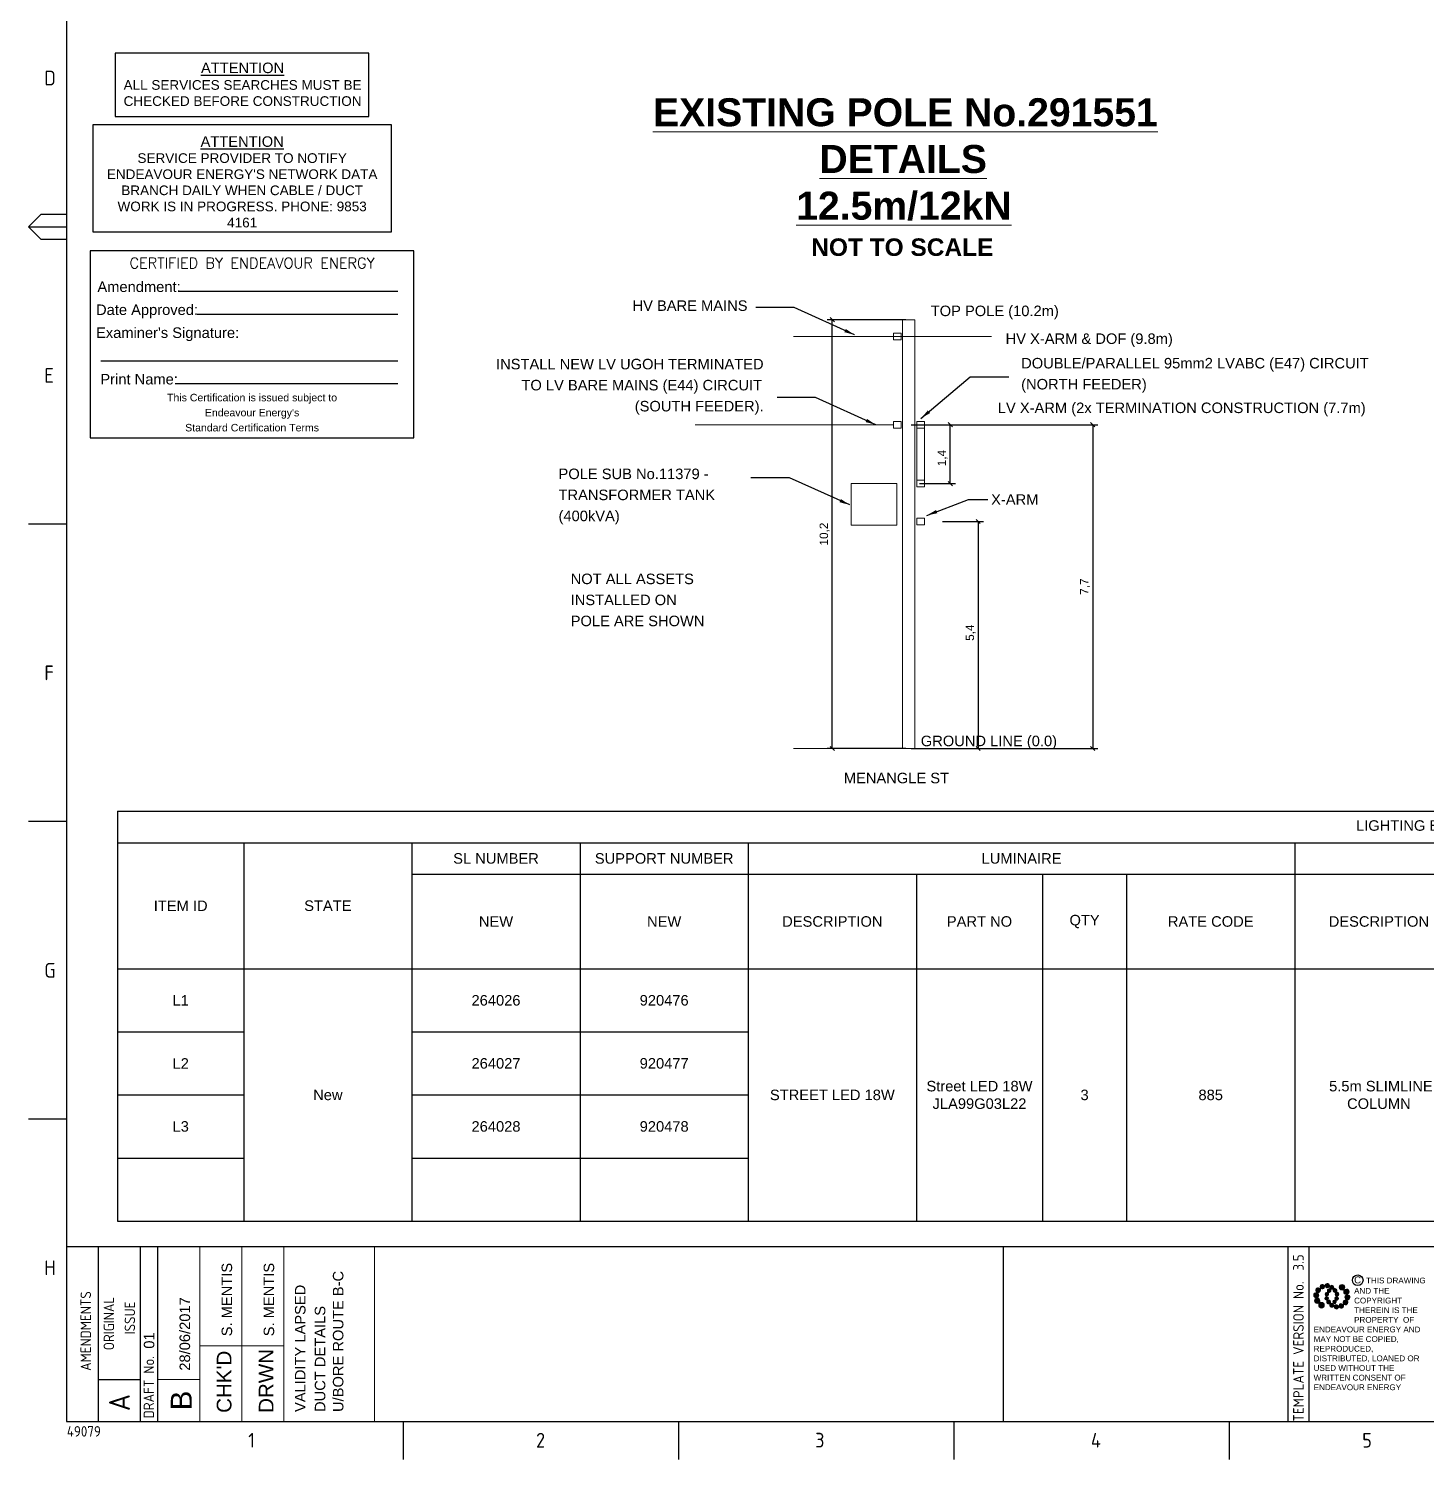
# Paper-space layout 'A1_SHEET 2' of a CAD drawing. Header units: metres, sheet in millimetres. Extents: x -9 to 825, y -5 to 581.
# Drawn here: x -8.7 to 323.7, y -5.3 to 335 of the extents above; entities that cross this region are included whole.
import ezdxf
from ezdxf.enums import TextEntityAlignment as Align

# ---------------------------------------------------------------- set-up
doc = ezdxf.new("R2010")
doc.units = ezdxf.units.M
doc.layers.get('0').update_dxf_attribs({"color": 6})
doc.layers.add('Notes', color=7, linetype='Continuous')
doc.layers.add('SupportsUG_SP_EXT', color=7, linetype='Continuous')
doc.styles.add('ARIAL', font='arial.ttf', dxfattribs={"height": 2})
doc.styles.add('Elec', font='romand__.ttf')
doc.styles.add('iecARIAL', font='arial.ttf', dxfattribs={"height": 2})
doc.styles.add('iecISOCP', font='isocp.shx')
doc.styles.get("Standard").update_dxf_attribs({"font": 'arial.ttf'})
doc.dimstyles.new('GISCAD Dim Style', dxfattribs={"dimtxt": 2.5, "dimasz": 3, "dimexe": 1.25, "dimexo": 0.625, "dimtad": 1, "dimtoh": 1, "dimdec": 1, "dimtxsty": 'ARIAL', "dimcen": 2.5, "dimadec": 0, "dimazin": 0, "dimtfac": 1, "dimtdec": 1, "dimtmove": 0, "dimatfit": 3, "dimfxl": 1.25, "dimarcsym": 0})
doc.dimstyles.get("Standard").update_dxf_attribs({"dimtxt": 0.18, "dimasz": 0.18, "dimexe": 0.18, "dimexo": 0.0625, "dimgap": 0.09, "dimtad": 0, "dimtih": 1, "dimtoh": 1, "dimdec": 4, "dimzin": 0, "dimdsep": 46, "dimtxsty": 'Standard', "dimcen": 0.09, "dimadec": 0, "dimazin": 0, "dimtfac": 1, "dimtdec": 4, "dimtofl": 0, "dimtmove": 0, "dimatfit": 3, "dimfxl": 1, "dimtolj": 1, "dimtzin": 0, "dimarcsym": 0})

# ---------------------------------------------------------------- blocks, each defined once
blk = doc.blocks.new('EE_LOGO_SMALL')
at = {"layer": 'Notes'}
h = blk.add_hatch(color=256, dxfattribs=at)
edge = h.paths.add_edge_path()
edge.add_spline(control_points=[(-8.41, 1.95), (-9.16, 1.99), (-9.8, 1.42), (-9.84, 0.67), (-9.89, -0.07), (-9.31, -0.71), (-8.56, -0.75), (-7.82, -0.8), (-7.18, -0.23), (-7.14, 0.52), (-7.09, 1.27), (-7.66, 1.91), (-8.41, 1.95)], knot_values=[0, 0, 0, 0, 1, 1, 1, 2, 2, 2, 3, 3, 3, 4, 4, 4, 4], degree=3, periodic=0)
h = blk.add_hatch(color=256, dxfattribs=at)
edge = h.paths.add_edge_path()
edge.add_spline(control_points=[(-6.81, 4.47), (-7.42, 4.82), (-8.21, 4.62), (-8.57, 4), (-8.92, 3.39), (-8.72, 2.6), (-8.1, 2.25), (-7.49, 1.89), (-6.7, 2.09), (-6.34, 2.71), (-5.98, 3.32), (-6.19, 4.11), (-6.81, 4.47)], knot_values=[0, 0, 0, 0, 1, 1, 1, 2, 2, 2, 3, 3, 3, 4, 4, 4, 4], degree=3, periodic=0)
h = blk.add_hatch(color=256, dxfattribs=at)
edge = h.paths.add_edge_path()
edge.add_spline(control_points=[(-4.19, 5.89), (-4.56, 6.46), (-5.32, 6.62), (-5.88, 6.26), (-6.45, 5.89), (-6.61, 5.13), (-6.25, 4.56), (-5.88, 4), (-5.13, 3.83), (-4.56, 4.2), (-3.99, 4.56), (-3.82, 5.32), (-4.19, 5.89)], knot_values=[0, 0, 0, 0, 1, 1, 1, 2, 2, 2, 3, 3, 3, 4, 4, 4, 4], degree=3, periodic=0)
h = blk.add_hatch(color=256, dxfattribs=at)
edge = h.paths.add_edge_path()
edge.add_spline(control_points=[(-2.5, 2.07), (-3.02, 2.18), (-3.52, 1.86), (-3.63, 1.35), (-3.74, 0.84), (-3.41, 0.33), (-2.91, 0.22), (-2.39, 0.11), (-1.89, 0.43), (-1.78, 0.95), (-1.67, 1.46), (-1.99, 1.96), (-2.5, 2.07)], knot_values=[0, 0, 0, 0, 1, 1, 1, 2, 2, 2, 3, 3, 3, 4, 4, 4, 4], degree=3, periodic=0)
h = blk.add_hatch(color=256, dxfattribs=at)
edge = h.paths.add_edge_path()
edge.add_spline(control_points=[(-1.35, 5.88), (-1.41, 6.52), (-1.98, 6.98), (-2.62, 6.92), (-3.26, 6.85), (-3.72, 6.28), (-3.66, 5.65), (-3.6, 5.01), (-3.03, 4.54), (-2.39, 4.61), (-1.75, 4.67), (-1.28, 5.24), (-1.35, 5.88)], knot_values=[0, 0, 0, 0, 1, 1, 1, 2, 2, 2, 3, 3, 3, 4, 4, 4, 4], degree=3, periodic=0)
h = blk.add_hatch(color=256, dxfattribs=at)
edge = h.paths.add_edge_path()
edge.add_spline(control_points=[(1.01, 4.87), (1.01, 4.27), (0.53, 3.79), (-0.07, 3.79), (-0.67, 3.79), (-1.16, 4.27), (-1.16, 4.87), (-1.16, 5.47), (-0.67, 5.96), (-0.07, 5.96), (0.53, 5.96), (1.01, 5.47), (1.01, 4.87)], knot_values=[0, 0, 0, 0, 1, 1, 1, 2, 2, 2, 3, 3, 3, 4, 4, 4, 4], degree=3, periodic=0)
edge = h.paths.add_edge_path()
edge.add_spline(control_points=[(-1.36, 3.98), (-1.87, 4.09), (-2.38, 3.77), (-2.49, 3.26), (-2.6, 2.75), (-2.27, 2.24), (-1.76, 2.13), (-1.25, 2.02), (-0.75, 2.35), (-0.64, 2.86), (-0.53, 3.37), (-0.85, 3.87), (-1.36, 3.98)], knot_values=[0, 0, 0, 0, 1, 1, 1, 2, 2, 2, 3, 3, 3, 4, 4, 4, 4], degree=3, periodic=0)
h = blk.add_hatch(color=256, dxfattribs=at)
edge = h.paths.add_edge_path()
edge.add_spline(control_points=[(2.33, 2.37), (2.77, 2.76), (2.8, 3.42), (2.42, 3.85), (2.03, 4.29), (1.37, 4.32), (0.94, 3.94), (0.51, 3.55), (0.47, 2.89), (0.85, 2.46), (1.24, 2.03), (1.9, 1.99), (2.33, 2.37)], knot_values=[0, 0, 0, 0, 1, 1, 1, 2, 2, 2, 3, 3, 3, 4, 4, 4, 4], degree=3, periodic=0)
edge = h.paths.add_edge_path()
edge.add_spline(control_points=[(1.01, 4.87), (1.01, 4.27), (0.53, 3.79), (-0.07, 3.79), (-0.67, 3.79), (-1.16, 4.27), (-1.16, 4.87), (-1.16, 5.47), (-0.67, 5.96), (-0.07, 5.96), (0.53, 5.96), (1.01, 5.47), (1.01, 4.87)], knot_values=[0, 0, 0, 0, 1, 1, 1, 2, 2, 2, 3, 3, 3, 4, 4, 4, 4], degree=3, periodic=0)
h = blk.add_hatch(color=256, dxfattribs=at)
edge = h.paths.add_edge_path()
edge.add_spline(control_points=[(1.01, 4.87), (1.01, 4.27), (0.53, 3.79), (-0.07, 3.79), (-0.67, 3.79), (-1.16, 4.27), (-1.16, 4.87), (-1.16, 5.47), (-0.67, 5.96), (-0.07, 5.96), (0.53, 5.96), (1.01, 5.47), (1.01, 4.87)], knot_values=[0, 0, 0, 0, 1, 1, 1, 2, 2, 2, 3, 3, 3, 4, 4, 4, 4], degree=3, periodic=0)
edge = h.paths.add_edge_path(flags=16)
edge.add_spline(control_points=[(1.01, 4.87), (1.01, 4.27), (0.53, 3.79), (-0.07, 3.79), (-0.67, 3.79), (-1.16, 4.27), (-1.16, 4.87), (-1.16, 5.47), (-0.67, 5.96), (-0.07, 5.96), (0.53, 5.96), (1.01, 5.47), (1.01, 4.87)], knot_values=[0, 0, 0, 0, 1, 1, 1, 2, 2, 2, 3, 3, 3, 4, 4, 4, 4], degree=3, periodic=0)
h = blk.add_hatch(color=256, dxfattribs=at)
edge = h.paths.add_edge_path()
edge.add_spline(control_points=[(2.98, 0.19), (3.52, 0.33), (3.83, 0.88), (3.69, 1.41), (3.55, 1.94), (3.01, 2.26), (2.48, 2.12), (1.95, 1.98), (1.63, 1.43), (1.77, 0.9), (1.91, 0.37), (2.45, 0.05), (2.98, 0.19)], knot_values=[0, 0, 0, 0, 1, 1, 1, 2, 2, 2, 3, 3, 3, 4, 4, 4, 4], degree=3, periodic=0)
h = blk.add_hatch(color=256, dxfattribs=at)
edge = h.paths.add_edge_path()
edge.add_spline(control_points=[(6.99, 4.87), (6.99, 4.04), (6.32, 3.36), (5.48, 3.36), (4.65, 3.36), (3.97, 4.04), (3.97, 4.87), (3.97, 5.71), (4.65, 6.38), (5.48, 6.38), (6.32, 6.38), (6.99, 5.71), (6.99, 4.87)], knot_values=[0, 0, 0, 0, 1, 1, 1, 2, 2, 2, 3, 3, 3, 4, 4, 4, 4], degree=3, periodic=0)
h = blk.add_hatch(color=256, dxfattribs=at)
edge = h.paths.add_edge_path()
edge.add_spline(control_points=[(8.37, 1.14), (9.1, 1.46), (9.42, 2.3), (9.11, 3.02), (8.79, 3.74), (7.95, 4.07), (7.23, 3.75), (6.51, 3.43), (6.18, 2.59), (6.49, 1.87), (6.81, 1.15), (7.65, 0.82), (8.37, 1.14)], knot_values=[0, 0, 0, 0, 1, 1, 1, 2, 2, 2, 3, 3, 3, 4, 4, 4, 4], degree=3, periodic=0)
h = blk.add_hatch(color=256, dxfattribs=at)
edge = h.paths.add_edge_path()
edge.add_spline(control_points=[(8.27, -1.91), (9.01, -1.95), (9.65, -1.38), (9.69, -0.63), (9.74, 0.12), (9.17, 0.75), (8.42, 0.8), (7.67, 0.84), (7.03, 0.27), (6.99, -0.48), (6.95, -1.22), (7.52, -1.87), (8.27, -1.91)], knot_values=[0, 0, 0, 0, 1, 1, 1, 2, 2, 2, 3, 3, 3, 4, 4, 4, 4], degree=3, periodic=0)
h = blk.add_hatch(color=256, dxfattribs=at)
edge = h.paths.add_edge_path()
edge.add_spline(control_points=[(-8.52, -1.1), (-9.24, -1.42), (-9.57, -2.26), (-9.25, -2.98), (-8.94, -3.7), (-8.09, -4.03), (-7.37, -3.71), (-6.65, -3.39), (-6.33, -2.55), (-6.64, -1.83), (-6.96, -1.11), (-7.8, -0.78), (-8.52, -1.1)], knot_values=[0, 0, 0, 0, 1, 1, 1, 2, 2, 2, 3, 3, 3, 4, 4, 4, 4], degree=3, periodic=0)
h = blk.add_hatch(color=256, dxfattribs=at)
edge = h.paths.add_edge_path()
edge.add_spline(control_points=[(-7.14, -4.83), (-7.14, -4), (-6.46, -3.32), (-5.63, -3.32), (-4.8, -3.32), (-4.12, -4), (-4.12, -4.83), (-4.12, -5.67), (-4.8, -6.34), (-5.63, -6.34), (-6.46, -6.34), (-7.14, -5.67), (-7.14, -4.83)], knot_values=[0, 0, 0, 0, 1, 1, 1, 2, 2, 2, 3, 3, 3, 4, 4, 4, 4], degree=3, periodic=0)
h = blk.add_hatch(color=256, dxfattribs=at)
edge = h.paths.add_edge_path()
edge.add_spline(control_points=[(-3.13, -0.15), (-3.66, -0.29), (-3.98, -0.84), (-3.84, -1.37), (-3.7, -1.9), (-3.15, -2.22), (-2.62, -2.08), (-2.09, -1.94), (-1.78, -1.39), (-1.91, -0.86), (-2.06, -0.33), (-2.6, -0.01), (-3.13, -0.15)], knot_values=[0, 0, 0, 0, 1, 1, 1, 2, 2, 2, 3, 3, 3, 4, 4, 4, 4], degree=3, periodic=0)
h = blk.add_hatch(color=256, dxfattribs=at)
edge = h.paths.add_edge_path()
edge.add_spline(control_points=[(-2.48, -2.33), (-2.91, -2.72), (-2.95, -3.38), (-2.56, -3.81), (-2.18, -4.24), (-1.52, -4.28), (-1.08, -3.9), (-0.65, -3.51), (-0.62, -2.85), (-1, -2.42), (-1.39, -1.98), (-2.05, -1.95), (-2.48, -2.33)], knot_values=[0, 0, 0, 0, 1, 1, 1, 2, 2, 2, 3, 3, 3, 4, 4, 4, 4], degree=3, periodic=0)
h = blk.add_hatch(color=256, dxfattribs=at)
edge = h.paths.add_edge_path()
edge.add_spline(control_points=[(-1.16, -4.83), (-1.16, -4.23), (-0.67, -3.74), (-0.07, -3.74), (0.53, -3.74), (1.01, -4.23), (1.01, -4.83), (1.01, -5.43), (0.53, -5.92), (-0.07, -5.92), (-0.67, -5.92), (-1.16, -5.43), (-1.16, -4.83)], knot_values=[0, 0, 0, 0, 1, 1, 1, 2, 2, 2, 3, 3, 3, 4, 4, 4, 4], degree=3, periodic=0)
h = blk.add_hatch(color=256, dxfattribs=at)
edge = h.paths.add_edge_path()
edge.add_spline(control_points=[(1.22, -3.94), (1.73, -4.05), (2.23, -3.73), (2.34, -3.22), (2.45, -2.71), (2.13, -2.2), (1.62, -2.09), (1.11, -1.98), (0.6, -2.3), (0.49, -2.81), (0.38, -3.32), (0.71, -3.83), (1.22, -3.94)], knot_values=[0, 0, 0, 0, 1, 1, 1, 2, 2, 2, 3, 3, 3, 4, 4, 4, 4], degree=3, periodic=0)
h = blk.add_hatch(color=256, dxfattribs=at)
edge = h.paths.add_edge_path()
edge.add_spline(control_points=[(1.2, -5.84), (1.27, -6.47), (1.84, -6.94), (2.47, -6.87), (3.11, -6.81), (3.58, -6.24), (3.51, -5.6), (3.45, -4.96), (2.88, -4.5), (2.24, -4.56), (1.6, -4.63), (1.13, -5.2), (1.2, -5.84)], knot_values=[0, 0, 0, 0, 1, 1, 1, 2, 2, 2, 3, 3, 3, 4, 4, 4, 4], degree=3, periodic=0)
h = blk.add_hatch(color=256, dxfattribs=at)
edge = h.paths.add_edge_path()
edge.add_spline(control_points=[(2.36, -2.03), (2.87, -2.14), (3.37, -1.81), (3.48, -1.3), (3.59, -0.79), (3.27, -0.29), (2.76, -0.18), (2.25, -0.07), (1.74, -0.39), (1.63, -0.9), (1.52, -1.41), (1.85, -1.92), (2.36, -2.03)], knot_values=[0, 0, 0, 0, 1, 1, 1, 2, 2, 2, 3, 3, 3, 4, 4, 4, 4], degree=3, periodic=0)
h = blk.add_hatch(color=256, dxfattribs=at)
edge = h.paths.add_edge_path()
edge.add_spline(control_points=[(4.05, -5.84), (4.41, -6.41), (5.17, -6.58), (5.73, -6.21), (6.3, -5.85), (6.46, -5.09), (6.1, -4.52), (5.73, -3.95), (4.98, -3.79), (4.41, -4.16), (3.84, -4.52), (3.68, -5.28), (4.05, -5.84)], knot_values=[0, 0, 0, 0, 1, 1, 1, 2, 2, 2, 3, 3, 3, 4, 4, 4, 4], degree=3, periodic=0)
h = blk.add_hatch(color=256, dxfattribs=at)
edge = h.paths.add_edge_path()
edge.add_spline(control_points=[(6.66, -4.43), (7.27, -4.78), (8.06, -4.58), (8.42, -3.96), (8.78, -3.35), (8.57, -2.56), (7.96, -2.2), (7.34, -1.84), (6.55, -2.05), (6.2, -2.66), (5.84, -3.28), (6.04, -4.07), (6.66, -4.43)], knot_values=[0, 0, 0, 0, 1, 1, 1, 2, 2, 2, 3, 3, 3, 4, 4, 4, 4], degree=3, periodic=0)
at = {"layer": 'Notes', "lineweight": 0}
for points in [[(1.85, 2.13), (1.85, 2.13)], [(-1.99, -2.08), (-1.99, -2.08)]]:
    blk.add_lwpolyline(points, dxfattribs=at)
for points in [[(-8.41, 1.95), (-9.16, 1.99), (-9.8, 1.42), (-9.84, 0.67), (-9.89, -0.07), (-9.31, -0.71), (-8.56, -0.75), (-7.82, -0.8), (-7.18, -0.23), (-7.14, 0.52), (-7.09, 1.27), (-7.66, 1.91), (-8.41, 1.95)], [(-6.81, 4.47), (-7.42, 4.82), (-8.21, 4.62), (-8.57, 4), (-8.92, 3.39), (-8.72, 2.6), (-8.1, 2.25), (-7.49, 1.89), (-6.7, 2.09), (-6.34, 2.71), (-5.98, 3.32), (-6.19, 4.11), (-6.81, 4.47)], [(-4.19, 5.89), (-4.56, 6.46), (-5.32, 6.62), (-5.88, 6.26), (-6.45, 5.89), (-6.61, 5.13), (-6.25, 4.56), (-5.88, 4), (-5.13, 3.83), (-4.56, 4.2), (-3.99, 4.56), (-3.82, 5.32), (-4.19, 5.89)], [(-2.5, 2.07), (-3.02, 2.18), (-3.52, 1.86), (-3.63, 1.35), (-3.74, 0.84), (-3.41, 0.33), (-2.91, 0.22), (-2.39, 0.11), (-1.89, 0.43), (-1.78, 0.95), (-1.67, 1.46), (-1.99, 1.96), (-2.5, 2.07)], [(-1.35, 5.88), (-1.41, 6.52), (-1.98, 6.98), (-2.62, 6.92), (-3.26, 6.85), (-3.72, 6.28), (-3.66, 5.65), (-3.6, 5.01), (-3.03, 4.54), (-2.39, 4.61), (-1.75, 4.67), (-1.28, 5.24), (-1.35, 5.88)], [(-1.36, 3.98), (-1.87, 4.09), (-2.38, 3.77), (-2.49, 3.26), (-2.6, 2.75), (-2.27, 2.24), (-1.76, 2.13), (-1.25, 2.02), (-0.75, 2.35), (-0.64, 2.86), (-0.53, 3.37), (-0.85, 3.87), (-1.36, 3.98)], [(1.01, 4.87), (1.01, 4.27), (0.53, 3.79), (-0.07, 3.79), (-0.67, 3.79), (-1.16, 4.27), (-1.16, 4.87), (-1.16, 5.47), (-0.67, 5.96), (-0.07, 5.96), (0.53, 5.96), (1.01, 5.47), (1.01, 4.87)], [(1.01, 4.87), (1.01, 4.27), (0.53, 3.79), (-0.07, 3.79), (-0.67, 3.79), (-1.16, 4.27), (-1.16, 4.87), (-1.16, 5.47), (-0.67, 5.96), (-0.07, 5.96), (0.53, 5.96), (1.01, 5.47), (1.01, 4.87)], [(2.33, 2.37), (2.77, 2.76), (2.8, 3.42), (2.42, 3.85), (2.03, 4.29), (1.37, 4.32), (0.94, 3.94), (0.51, 3.55), (0.47, 2.89), (0.85, 2.46), (1.24, 2.03), (1.9, 1.99), (2.33, 2.37)], [(2.98, 0.19), (3.52, 0.33), (3.83, 0.88), (3.69, 1.41), (3.55, 1.94), (3.01, 2.26), (2.48, 2.12), (1.95, 1.98), (1.63, 1.43), (1.77, 0.9), (1.91, 0.37), (2.45, 0.05), (2.98, 0.19)], [(6.99, 4.87), (6.99, 4.04), (6.32, 3.36), (5.48, 3.36), (4.65, 3.36), (3.97, 4.04), (3.97, 4.87), (3.97, 5.71), (4.65, 6.38), (5.48, 6.38), (6.32, 6.38), (6.99, 5.71), (6.99, 4.87)], [(8.37, 1.14), (9.1, 1.46), (9.42, 2.3), (9.11, 3.02), (8.79, 3.74), (7.95, 4.07), (7.23, 3.75), (6.51, 3.43), (6.18, 2.59), (6.49, 1.87), (6.81, 1.15), (7.65, 0.82), (8.37, 1.14)], [(8.27, -1.91), (9.01, -1.95), (9.65, -1.38), (9.69, -0.63), (9.74, 0.12), (9.17, 0.75), (8.42, 0.8), (7.67, 0.84), (7.03, 0.27), (6.99, -0.48), (6.95, -1.22), (7.52, -1.87), (8.27, -1.91)], [(-8.52, -1.1), (-9.24, -1.42), (-9.57, -2.26), (-9.25, -2.98), (-8.94, -3.7), (-8.09, -4.03), (-7.37, -3.71), (-6.65, -3.39), (-6.33, -2.55), (-6.64, -1.83), (-6.96, -1.11), (-7.8, -0.78), (-8.52, -1.1)], [(-7.14, -4.83), (-7.14, -4), (-6.46, -3.32), (-5.63, -3.32), (-4.8, -3.32), (-4.12, -4), (-4.12, -4.83), (-4.12, -5.67), (-4.8, -6.34), (-5.63, -6.34), (-6.46, -6.34), (-7.14, -5.67), (-7.14, -4.83)], [(-3.13, -0.15), (-3.66, -0.29), (-3.98, -0.84), (-3.84, -1.37), (-3.7, -1.9), (-3.15, -2.22), (-2.62, -2.08), (-2.09, -1.94), (-1.78, -1.39), (-1.91, -0.86), (-2.06, -0.33), (-2.6, -0.01), (-3.13, -0.15)], [(-2.48, -2.33), (-2.91, -2.72), (-2.95, -3.38), (-2.56, -3.81), (-2.18, -4.24), (-1.52, -4.28), (-1.08, -3.9), (-0.65, -3.51), (-0.62, -2.85), (-1, -2.42), (-1.39, -1.98), (-2.05, -1.95), (-2.48, -2.33)], [(-1.16, -4.83), (-1.16, -4.23), (-0.67, -3.74), (-0.07, -3.74), (0.53, -3.74), (1.01, -4.23), (1.01, -4.83), (1.01, -5.43), (0.53, -5.92), (-0.07, -5.92), (-0.67, -5.92), (-1.16, -5.43), (-1.16, -4.83)], [(1.22, -3.94), (1.73, -4.05), (2.23, -3.73), (2.34, -3.22), (2.45, -2.71), (2.13, -2.2), (1.62, -2.09), (1.11, -1.98), (0.6, -2.3), (0.49, -2.81), (0.38, -3.32), (0.71, -3.83), (1.22, -3.94)], [(1.2, -5.84), (1.27, -6.47), (1.84, -6.94), (2.47, -6.87), (3.11, -6.81), (3.58, -6.24), (3.51, -5.6), (3.45, -4.96), (2.88, -4.5), (2.24, -4.56), (1.6, -4.63), (1.13, -5.2), (1.2, -5.84)], [(2.36, -2.03), (2.87, -2.14), (3.37, -1.81), (3.48, -1.3), (3.59, -0.79), (3.27, -0.29), (2.76, -0.18), (2.25, -0.07), (1.74, -0.39), (1.63, -0.9), (1.52, -1.41), (1.85, -1.92), (2.36, -2.03)], [(4.05, -5.84), (4.41, -6.41), (5.17, -6.58), (5.73, -6.21), (6.3, -5.85), (6.46, -5.09), (6.1, -4.52), (5.73, -3.95), (4.98, -3.79), (4.41, -4.16), (3.84, -4.52), (3.68, -5.28), (4.05, -5.84)], [(6.66, -4.43), (7.27, -4.78), (8.06, -4.58), (8.42, -3.96), (8.78, -3.35), (8.57, -2.56), (7.96, -2.2), (7.34, -1.84), (6.55, -2.05), (6.2, -2.66), (5.84, -3.28), (6.04, -4.07), (6.66, -4.43)]]:
    blk.add_open_spline(points, degree=3, knots=[0, 0, 0, 0, 1, 1, 1, 2, 2, 2, 3, 3, 3, 4, 4, 4, 4], dxfattribs=at)
blk = doc.blocks.new('EE_COPYRIGHT_A1')
at = {"layer": 'Notes'}
blk.add_circle((9.53, -0.82), 1.15, dxfattribs=at)
at = {"xscale": 0.4, "yscale": 0.4, "zscale": 0.4}
blk.add_blockref('EE_LOGO_SMALL', (3.96, -4.29), dxfattribs=at)
at = {"layer": 'Notes', "insert": (0, 0), "char_height": 1.25, "width": 24.1208, "attachment_point": 1, "style": 'ARIAL'}
blk.add_mtext('\\pt8.75;               ^I{\\H1.2x;C } THIS DRAWING\\P\\pi-8.75,l8.75,t8.75,20;       ^IAND THE ^I\\P\\pi0,t8.75;COPYRIGHT\\P\\pi-8.75,t1.25,8.75;^I^ITHEREIN IS THE PROPERTY  OF \\P\\pi0,l0,t1.25;ENDEAVOUR ENERGY AND MAY NOT BE COPIED, REPRODUCED, DISTRIBUTED, LOANED OR USED WITHOUT THE WRITTEN CONSENT OF ENDEAVOUR ENERGY', dxfattribs=at)
blk = doc.blocks.new('A1_FRAME_TITLE')
at = {"layer": 'Notes', "color": 3, "linetype": 'Continuous'}
for p, q in [((9, 574.39), (9, 5.97)), ((16.59, 5.97), (16.59, 47.62)), ((26.59, 5.97), (26.59, 47.62)), ((30.74, 5.98), (30.74, 47.62)), ((231.81, 47.62), (231.81, 5.97)), ((299.54, 47.62), (299.54, 5.97)), ((304.54, 47.62), (304.54, 5.97)), ((16.59, 15.97), (26.59, 15.97))]:
    blk.add_line(p, q, dxfattribs=at)
at = {"layer": 'Notes', "linetype": 'Continuous'}
for p, q in [((0, 290.18), (3, 293.18)), ((3, 293.18), (8.99, 293.18)), ((0, 290.18), (9, 290.18)), ((3, 287.18), (0, 290.18)), ((8.99, 287.18), (3, 287.18)), ((9, 219.43), (0, 219.43)), ((9, 148.68), (0, 148.68)), ((9, 77.93), (0, 77.93)), ((89.14, -3.03), (89.14, 5.97)), ((154.65, -3.03), (154.65, 5.97)), ((220.16, -3.03), (220.16, 5.97)), ((285.67, -3.03), (285.67, 5.97))]:
    blk.add_line(p, q, dxfattribs=at)
at = {"layer": 'Notes', "color": 3, "linetype": 'Continuous', "flags": 128}
for points in [[(9, 47.62), (123.8, 47.62)], [(123.8, 47.62), (824.37, 47.62)], [(9, 5.97), (123.8, 5.97)], [(123.8, 5.97), (824.37, 5.97)]]:
    blk.add_lwpolyline(points, dxfattribs=at)
at = {"layer": 'Notes', "xscale": 1.1, "yscale": 1.1, "zscale": 1.1}
blk.add_blockref('EE_COPYRIGHT_A1', (305.65, 40.49), dxfattribs=at)
blk.add_attdef('DRAFT_NUM', (29.9, 23.29), '', height=2.5, rotation=90)
at = {"layer": 'Notes', "color": 7, "style": 'iecISOCP'}
for s, p in [('D', (3.74, 323.81)), ('E', (3.74, 253.06)), ('F', (3.74, 182.31)), ('G', (3.74, 111.56)), ('H', (3.74, 40.81)), ('1', (52.24, -0.22)), ('2', (120.7, -0.22)), ('3', (187.09, -0.2)), ('4', (252.67, -0.22)), ('5', (317.21, -0.22))]:
    blk.add_text(s, height=3.5, dxfattribs=at).set_placement(p)
blk.add_text('TEMPLATE VERSION No.', height=2.5, rotation=90, dxfattribs=at).set_placement((302.04, 5.97), align=Align.MIDDLE_LEFT)
for s, height, p in [('AMENDMENTS', 2.5, (14.84, 18.02)), ('ORIGINAL', 2.5, (20.34, 22.94)), ('ISSUE', 2.5, (25.34, 26.69)), ('DRAFT No.', 2.5, (29.84, 6.74)), ('A', 5, (24.09, 8.47))]:
    blk.add_text(s, height=height, rotation=90, dxfattribs=at).set_placement(p)
at = {"layer": 'Notes', "color": 7, "style": 'iecISOCP', "flags": 8}
blk.add_attdef('VERSION_NO', text='', height=2.5, rotation=90, dxfattribs=at).set_placement((302.04, 43.81), align=Align.MIDDLE_CENTER)
at = {"layer": 'Notes', "color": 7, "style": 'iecISOCP'}
for tag, p in [('CAP_NO', (513.19, 43.46)), ('IE_NUM', (513.05, 37.81)), ('REF_No_1', (335.24, 32.31)), ('REF_1', (362.52, 32.31)), ('GEN_WO', (441.71, 31.76)), ('HV_SWITCH', (513.46, 32.16)), ('REF_No_2', (335.24, 26.31)), ('REF_2', (362.52, 26.31)), ('OH_WO', (441.71, 25.81)), ('UBD_REF', (513.05, 25.83)), ('REF_No_3', (335.24, 20.31)), ('REF_3', (362.52, 20.31)), ('UG_WO', (441.71, 20.05)), ('GIS_MAP_No', (513.05, 20.04)), ('REF_No_4', (335.24, 14.31)), ('REF_4', (362.52, 14.31)), ('SUB_WO', (441.71, 13.81)), ('HV_OP_DIAG', (513.33, 14.2)), ('LGA', (512.95, 7.78))]:
    blk.add_attdef(tag, p, '', height=2.5, dxfattribs=at)
at = {"layer": 'Notes', "style": 'iecISOCP'}
for tag, p in [('T1', (684.37, 39.47)), ('T2', (684.37, 34.35)), ('T3', (684.37, 28.92)), ('T4', (684.37, 23.66)), ('T5', (684.37, 18.23)), ('T6', (684.37, 12.97))]:
    blk.add_attdef(tag, text='', height=3.5, dxfattribs=at).set_placement(p, align=Align.CENTER)
at = {"layer": 'Notes', "color": 7, "style": 'iecISOCP'}
for tag, p in [('scale', (567.76, 33.27)), ('DRAWN', (567.76, 24.93)), ('DATE', (567.76, 16.88)), ('CHD', (567.76, 8.37)), ('DESIGN', (605.62, 9.15))]:
    blk.add_attdef(tag, text='', height=2.5, dxfattribs=at).set_placement(p, align=Align.CENTER)
at = {"layer": 'Notes', "color": 4, "style": 'iecISOCP'}
blk.add_attdef('NUM', text='', height=7, dxfattribs=at).set_placement((792.37, 20.12), align=Align.MIDDLE_CENTER)
at = {"layer": 'Notes', "color": 1, "style": 'iecISOCP'}
blk.add_attdef('REV', text='', height=5, dxfattribs=at).set_placement((820.05, 17.1), align=Align.CENTER)
at = {"layer": 'Notes', "color": 7, "style": 'iecISOCP'}
for tag, p in [('NS', (790.71, 8.12)), ('SHTS', (805.41, 8.12))]:
    blk.add_attdef(tag, text='', height=2.5, dxfattribs=at).set_placement(p, align=Align.MIDDLE)
at = {"layer": 'Notes', "style": 'iecISOCP'}
blk.add_attdef('ExportID', (9.08, 2.39), '', height=2.5, dxfattribs=at)
at = {"layer": 'Notes', "style": 'iecISOCP', "flags": 1}
for tag, p in [('ProjectType', (14.17, -26.8)), ('ProjectNumber', (23.56, -26.82)), ('DrawingNumber', (35.51, -26.8)), ('ProjectDescription', (47.56, -26.83)), ('ExportDate', (60.28, -26.79)), ('ExportUserName', (69.15, -26.8)), ('DesignerCompanyName', (81.48, -26.79)), ('ExportAreaOfInterest', (97.1, -26.81)), ('GIS_SUCCESS', (112, -26.78)), ('CAD_SUCCESS', (121.79, -26.78)), ('DEPOTCODE', (132.11, -26.88)), ('ExportCategories', (140.08, -26.8)), ('Comments', (154.38, -26.88))]:
    blk.add_attdef(tag, p, '', height=1, dxfattribs=at)
blk = doc.blocks.new('Note_Services Searches')
at = {"layer": 'Notes'}
blk.add_lwpolyline([(0, 0), (60.33, 0), (60.33, 15.02), (0, 15.02)], close=True, dxfattribs=at)
at = {"layer": 'Notes', "insert": (30.27, 7.63), "char_height": 2.3, "width": 62.8509, "attachment_point": 5}
blk.add_mtext('{\\fArial|b0|i0|c238|p34;\\H1.087x;\\LATTENTION\\H0.92x;\\P\\lALL SERVICES SEARCHES MUST BE\\PCHECKED BEFORE CONSTRUCTION}', dxfattribs=at)
blk = doc.blocks.new('Note_Notify Integral')
at = {"layer": 'Notes'}
blk.add_lwpolyline([(0, 0), (71, 0), (71, 25.42), (0, 25.42)], close=True, dxfattribs=at)
at = {"layer": 'Notes', "style": 'iecISOCP'}
for s, insert, char_height, width, attachment_point in [('{\\fArial|b0|i0|c0|p34;\\LATTENTION}', (35.5, 22.68), 2.5, 16.7, 2), ("{\\fArial|b0|i0|c0|p34;SERVICE PROVIDER TO NOTIFY ENDEAVOUR ENERGY'S NETWORK DATA BRANCH DAILY WHEN CABLE / DUCT WORK IS IN PROGRESS. PHONE: 9853 4161}", (35.5, 9.82), 2.3, 66.4, 5)]:
    blk.add_mtext(s, dxfattribs=dict(at, insert=insert, char_height=char_height, width=width, attachment_point=attachment_point))
blk = doc.blocks.new('NOTE_CERTIFIED-BY-IE')
at = {"color": 7, "linetype": 'Continuous', "lineweight": -3}
for p, q in [((21.25, 34.9), (73.15, 34.9)), ((25.46, 29.41), (73.15, 29.41)), ((2.51, 18.32), (73.15, 18.32)), ((20.45, 12.96), (73.15, 12.96))]:
    blk.add_line(p, q, dxfattribs=at)
blk.add_lwpolyline([(0, 0), (76.98, 0), (76.98, 44.52), (0, 44.52)], close=True)
at = {"color": 7, "lineweight": -3, "style": 'Elec'}
blk.add_text('CERTIFIED BY ENDEAVOUR ENERGY', height=2.52, dxfattribs=at).set_placement((38.51, 41.58), align=Align.MIDDLE_CENTER)
at = {"color": 7, "lineweight": -3}
for s, p in [('Amendment:', (1.7, 35.94)), ('Date Approved:', (1.37, 30.47)), ("Examiner's Signature:", (1.37, 25.01))]:
    blk.add_text(s, height=2.5, dxfattribs=at).set_placement(p, align=Align.MIDDLE_LEFT)
blk.add_text('Print Name:', height=2.5, dxfattribs=at).set_placement((2.4, 11.95), align=Align.BOTTOM_LEFT)
at = {"color": 7, "lineweight": -3, "insert": (38.49, 5.99), "char_height": 1.79, "attachment_point": 5, "line_spacing_factor": 1.2}
blk.add_mtext("This Certification is issued subject to \\PEndeavour Energy's \\PStandard Certification Terms", dxfattribs=at)
at = {"color": 7, "lineweight": -3, "flags": 4}
for tag, p in [('AMENDMENT', (21.25, 34.9)), ('DATE_APPROVED', (25.46, 29.41)), ('PRINT_NAME', (20.45, 12.96))]:
    blk.add_attdef(tag, p, '', height=2.5, dxfattribs=at)
blk = doc.blocks.new('*T163')
at = {"layer": 'Notes', "color": 0, "linetype": 'ByBlock', "lineweight": -2, "transparency": 16777216}
for p, q in [((0, 0), (665, 0)), ((0, 0), (0, -97.5)), ((665, 0), (665, -97.5)), ((0, -7.5), (665, -7.5)), ((30, -7.5), (30, -97.5)), ((70, -7.5), (70, -97.5)), ((110, -7.5), (110, -97.5)), ((150, -7.5), (150, -97.5)), ((280, -7.5), (280, -97.5)), ((460, -7.5), (460, -97.5)), ((570, -7.5), (570, -97.5)), ((595, -7.5), (595, -97.5)), ((625, -7.5), (625, -97.5)), ((70, -15), (570, -15)), ((190, -15), (190, -97.5)), ((220, -15), (220, -97.5)), ((240, -15), (240, -97.5)), ((320, -15), (320, -97.5)), ((350, -15), (350, -97.5)), ((400, -15), (400, -97.5)), ((420, -15), (420, -97.5)), ((500, -15), (500, -97.5)), ((530, -15), (530, -97.5)), ((0, -37.5), (665, -37.5)), ((0, -52.5), (30, -52.5)), ((70, -52.5), (150, -52.5)), ((0, -67.5), (30, -67.5)), ((70, -67.5), (150, -67.5)), ((0, -82.5), (30, -82.5)), ((70, -82.5), (150, -82.5)), ((0, -97.5), (665, -97.5))]:
    blk.add_line(p, q, dxfattribs=at)
at = {"layer": 'Notes', "color": 0, "lineweight": 0, "transparency": 16777216, "char_height": 2.5, "attachment_point": 5}
for s, insert, width in [('LIGHTING EQUIPMENT & BILLING SCHEDULE', (332.5, -3.75), 662), ('SL NUMBER', (90, -11.25), 37), ('SUPPORT NUMBER', (130, -11.25), 37), ('LUMINAIRE', (215, -11.25), 127), ('COLUMN/POLE', (370, -11.25), 177), ('BRACKET/OUTREACH', (515, -11.25), 107), ('ITEM ID', (15, -22.5), 27), ('STATE', (50, -22.5), 37), ('FOOTING (BOLT/FOUNDATION)', (375, -26.25), 47), ('UPCAST', (582.5, -22.5), 22), ('CATEGORY', (610, -22.5), 27), ('CHARGE TO', (645, -22.5), 37), ('NEW', (90, -26.25), 37), ('NEW', (130, -26.25), 37), ('DESCRIPTION', (170, -26.25), 37), ('PART NO', (205, -26.25), 27), ('QTY', (230, -26.25), 17), ('RATE CODE', (260, -26.25), 37), ('DESCRIPTION', (300, -26.25), 37), ('PART NO', (335, -26.25), 27), ('QTY', (410, -26.25), 17), ('RATE CODE', (440, -26.25), 37), ('DESCRIPTION', (480, -26.25), 37), ('PART NO', (515, -26.25), 27), ('RATE CODE', (550, -26.25), 37), ('L1', (15, -45), 27), ('264026', (90, -45), 37), ('920476', (130, -45), 37), ('L2', (15, -60), 27), ('264027', (90, -60), 37), ('920477', (130, -60), 37), ('Street LED 18W JLA99G03L22', (205, -67.5), 27), (' 5.5m SLIMLINE COLUMN', (300, -67.5), 37), ('3.0m Curved Outreach for Minor Columns', (480, -67.5), 37), ('IE 3.0 PCS /  25 (STOCKCODE 1545201)', (515, -67.5), 27), ('New', (50, -67.5), 37), ('STREET LED 18W', (170, -67.5), 37), ('3', (230, -67.5), 17), ('885', (260, -67.5), 37), ('IE-SL 5.5m', (335, -67.5), 27), ('Type 2 / Type 2', (375, -67.5), 47), ('3', (410, -67.5), 17), ('995', (440, -67.5), 37), ('991', (550, -67.5), 37), ('5°', (582.5, -67.5), 22), ('P4', (610, -67.5), 27), ('Wollondilly Shire Council', (645, -67.5), 37), ('L3', (15, -75), 27), ('264028', (90, -75), 37), ('920478', (130, -75), 37)]:
    blk.add_mtext(s, dxfattribs=dict(at, insert=insert, width=width))
blk = doc.blocks.new('_Oblique')
at = {"color": 0, "linetype": 'ByBlock', "lineweight": -2}
blk.add_line((-0.5, -0.5), (0.5, 0.5), dxfattribs=at)
blk = doc.blocks.new('*D194')
at = {"layer": 'Notes', "color": 0, "lineweight": -2, "transparency": 16777216}
for p, q in [((199.95, 265.76), (181.17, 265.76)), ((182.42, 163.76), (182.42, 265.76)), ((199.95, 163.76), (181.17, 163.76))]:
    blk.add_line(p, q, dxfattribs=at)
for p, rotation in [((182.42, 265.76), 90), ((182.42, 163.76), 270)]:
    blk.add_blockref('_Oblique', p, dxfattribs=dict(at, rotation=rotation))
at = {"layer": 'Notes', "color": 0, "lineweight": 0, "transparency": 16777216, "insert": (180.59, 214.76), "char_height": 2, "attachment_point": 5, "rotation": 90, "style": 'ARIAL'}
blk.add_mtext('10,2', dxfattribs=at)
blk = doc.blocks.new('*D195')
at = {"layer": 'Notes', "color": 0, "lineweight": -2, "transparency": 16777216}
for p, q in [((201.2, 240.76), (245.61, 240.76)), ((244.36, 240.76), (244.36, 163.76)), ((201.2, 163.76), (245.61, 163.76))]:
    blk.add_line(p, q, dxfattribs=at)
for p, rotation in [((244.36, 240.76), 90), ((244.36, 163.76), 270)]:
    blk.add_blockref('_Oblique', p, dxfattribs=dict(at, rotation=rotation))
at = {"layer": 'Notes', "color": 0, "lineweight": 0, "transparency": 16777216, "insert": (242.54, 202.26), "char_height": 2, "attachment_point": 5, "rotation": 90, "style": 'ARIAL'}
blk.add_mtext('7,7', dxfattribs=at)
blk = doc.blocks.new('*D196')
at = {"layer": 'Notes', "color": 0, "lineweight": -2, "transparency": 16777216}
for p, q in [((203.16, 240.76), (211.74, 240.76)), ((210.49, 226.76), (210.49, 240.76)), ((203.16, 226.76), (211.74, 226.76))]:
    blk.add_line(p, q, dxfattribs=at)
for p, rotation in [((210.49, 240.76), 90), ((210.49, 226.76), 270)]:
    blk.add_blockref('_Oblique', p, dxfattribs=dict(at, rotation=rotation))
at = {"layer": 'Notes', "color": 0, "lineweight": 0, "transparency": 16777216, "insert": (208.66, 232.84), "char_height": 2, "attachment_point": 5, "rotation": 90, "style": 'ARIAL'}
blk.add_mtext('1,4', dxfattribs=at)
blk = doc.blocks.new('*D197')
at = {"layer": 'Notes', "color": 0, "lineweight": -2, "transparency": 16777216}
for p, q in [((208.61, 217.76), (218.38, 217.76)), ((217.13, 217.76), (217.13, 163.76)), ((208.61, 163.76), (218.38, 163.76))]:
    blk.add_line(p, q, dxfattribs=at)
for p, rotation in [((217.13, 217.76), 90), ((217.13, 163.76), 270)]:
    blk.add_blockref('_Oblique', p, dxfattribs=dict(at, rotation=rotation))
at = {"layer": 'Notes', "color": 0, "lineweight": 0, "transparency": 16777216, "insert": (215.31, 191.31), "char_height": 2, "attachment_point": 5, "rotation": 90, "style": 'ARIAL'}
blk.add_mtext('5,4', dxfattribs=at)
blk = doc.blocks.new('Amendment Tag A1-A2')
at = {"lineweight": 15}
for p, q in [((10, 41.65), (10, 0)), ((20, 41.65), (20, 0)), ((30, 41.65), (30, 0)), ((51.51, 41.65), (51.51, 0)), ((10, 18), (30, 18)), ((0, 10), (10, 10))]:
    blk.add_line(p, q, dxfattribs=at)
at = {"lineweight": 15, "style": 'iecARIAL'}
for s, p in [("CHK'D", (17.51, 2.06)), ('DRWN', (27.51, 2.06))]:
    blk.add_text(s, height=3.5, rotation=90, dxfattribs=at).set_placement(p)
for tag, p, height in [('CHECKED_BY', (17.67, 20.28), 2.5), ('DRAWN_BY', (27.67, 20.28), 2.5), ('REV_NO', (8.08, 2.68), 5), ('REV_DATE', (7.67, 12.09), 2.5), ('LINE_THREE', (44.14, 2.27), 2.5), ('LINE_ONE', (35.12, 2.27), 2.5), ('LINE_TWO', (39.84, 2.27), 2.5)]:
    blk.add_attdef(tag, p, '', height=height, rotation=90, dxfattribs=at)

psp = doc.layouts.new('A1_SHEET 2')

# ---------------------------------------------------------------- linework, layer by layer
at = {"layer": 'Notes', "lineweight": 0}
for p, q in [((199.08, 163.76), (199.08, 265.76)), ((202.08, 163.76), (202.08, 265.76)), ((173.2, 261.76), (220.32, 261.76)), ((149.84, 240.76), (196.96, 240.76)), ((173.2, 163.76), (221.39, 163.76))]:
    psp.add_line(p, q, dxfattribs=at)
for points in [[(196.96, 262.57), (198.79, 262.57), (198.79, 260.96), (196.96, 260.96)], [(196.96, 241.57), (198.79, 241.57), (198.79, 239.96), (196.96, 239.96)], [(202.54, 241.57), (204.37, 241.57), (204.37, 239.96), (202.54, 239.96)], [(202.54, 239.96), (204.37, 239.96), (204.37, 227.57), (202.54, 227.57)], [(197.75, 226.76), (186.9, 226.76), (186.9, 216.84), (197.75, 216.84)], [(202.54, 227.57), (204.37, 227.57), (204.37, 225.96), (202.54, 225.96)], [(202.54, 218.57), (204.37, 218.57), (204.37, 216.96), (202.54, 216.96)]]:
    psp.add_lwpolyline(points, close=True, dxfattribs=at)

# ---------------------------------------------------------------- block references
psp.add_blockref('*T163', (12.43, 148.84))
at = {"layer": 'Notes', "color": 7}
for name, p in [('Note_Services Searches', (11.88, 314.11)), ('Note_Notify Integral', (6.55, 286.69))]:
    psp.add_blockref(name, p, dxfattribs=at)
at = {"layer": 'Notes'}
psp.add_blockref('NOTE_CERTIFIED-BY-IE', (5.92, 237.65), dxfattribs=at)
psp.add_blockref('Amendment Tag A1-A2', (21.99, 3.66), dxfattribs=at).add_auto_attribs({'DRAWN_BY': 'S. MENTIS', 'CHECKED_BY': 'S. MENTIS', 'REV_NO': 'B', 'REV_DATE': '28/06/2017', 'LINE_ONE': 'VALIDITY LAPSED', 'LINE_TWO': 'DUCT DETAILS', 'LINE_THREE': 'U/BORE ROUTE B-C'})
at = {"layer": 'SupportsUG_SP_EXT'}
ref = psp.add_blockref('A1_FRAME_TITLE', (-8.74, -2.32), dxfattribs=at)
ref.add_attrib('ExportID', '49079', (0.34, 0.07), dxfattribs={"layer": 'Notes', "height": 2.5, "style": 'iecISOCP'})
ref.add_attrib('VERSION_NO', '3.5', dxfattribs={"layer": 'Notes', "color": 7, "height": 2.5, "rotation": 90, "style": 'iecISOCP'}).set_placement((293.29, 41.5), align=Align.MIDDLE_CENTER)
ref.add_attrib('DRAFT_NUM', '01', (21.16, 20.98), dxfattribs={"layer": '0', "height": 2.5, "rotation": 90})

# ---------------------------------------------------------------- dimensions: what is measured, and where the dimension line sits
at = {"layer": 'Notes', "lineweight": 0}
dim = psp.add_linear_dim(base=(210.49, 240.76), p1=(202.54, 226.76), p2=(202.54, 240.76), angle=90, dimstyle='GISCAD Dim Style', override={"dimasz": 1, "dimlfac": 0.1, "dimblk1": 'Oblique', "dimblk2": 'Oblique', "dimsah": 1}, dxfattribs=at)
dim.commit()
dim.dimension.update_dxf_attribs({"geometry": '*D196', "text_midpoint": (210.49, 232.84), "dimtype": 161})

# ---------------------------------------------------------------- leaders
psp.add_leader([(192.79, 240.76), (178.43, 247.24), (169.28, 247.24)], dimstyle='Standard', override={"dimasz": 2.5, "dimgap": 0.09, "dimtad": 0, "dimfxl": 1.25}, dxfattribs=at)

# ---------------------------------------------------------------- next in the draw order: texts
at = {"layer": 'Notes', "lineweight": 0, "insert": (135.22, 318.43), "char_height": 5, "width": 126.9868, "attachment_point": 1, "bg_fill": 2}
psp.add_mtext('\\pi4.5499;{\\fArial|b1|i0|c0|p34;\\H1.3333x;\\LEXISTING POLE No.291551 \\P\\pi44.137;DETAILS\\P\\pi38.605;12.5m/12kN \\P\\pi42.189;\\H0.625x;\\lNOT TO SCALE }', dxfattribs=at)
at = {"layer": 'Notes', "lineweight": 0, "char_height": 2.5, "attachment_point": 1, "line_spacing_factor": 1.2, "bg_fill": 3, "box_fill_scale": 1.5, "bg_fill_color": 256, "bg_fill_transparency": 0}
for s, insert, width in [('HV BARE MAINS', (134.9, 270.35), 33.9039), ('TOP POLE (10.2m)', (205.83, 269.1), 88.9247), ('\\pi5.4365;INSTALL NEW LV UGOH TERMINATED \\P\\pi11.478;TO LV BARE MAINS (E44) CIRCUIT \\P\\pi38.433;(SOUTH FEEDER).', (97, 256.44), 68.5743), ('LV X-ARM (2x TERMINATION CONSTRUCTION (7.7m)', (221.79, 246.04), 88.9247), ('POLE SUB No.11379 - TRANSFORMER TANK (400kVA)', (117.3, 230.33), 50.8298), ('NOT ALL ASSETS INSTALLED ON POLE ARE SHOWN', (120.19, 205.35), 35.4026), ('GROUND LINE (0.0)', (203.47, 166.8), 88.9247), ('MENANGLE ST', (185.16, 157.98), 88.9247)]:
    psp.add_mtext(s, dxfattribs=dict(at, insert=insert, width=width))

# ---------------------------------------------------------------- next in the draw order: linework, layer by layer
at = {"layer": 'Notes', "lineweight": 0}
psp.add_lwpolyline([(199.08, 265.76), (202.08, 265.76), (202.08, 163.76), (199.08, 163.76)], close=True, dxfattribs=at)

# ---------------------------------------------------------------- next in the draw order: texts
at = {"layer": 'Notes', "lineweight": 0, "insert": (223.64, 262.49), "char_height": 2.5, "width": 88.9247, "attachment_point": 1, "line_spacing_factor": 1.2, "bg_fill": 3, "box_fill_scale": 1.5, "bg_fill_color": 256, "bg_fill_transparency": 0}
psp.add_mtext('HV X-ARM & DOF (9.8m)', dxfattribs=at)

# ---------------------------------------------------------------- next in the draw order: dimensions: what is measured, and where the dimension line sits
at = {"layer": 'Notes', "lineweight": 0}
for p1, p2, distance, picture, middle in [((200.58, 163.76), (200.58, 265.76), 18.16, '*D194', (180.59, 214.76)), ((200.58, 240.76), (200.58, 163.76), 43.78, '*D195', (242.54, 202.26))]:
    dim = psp.add_aligned_dim(p1=p1, p2=p2, distance=distance, dimstyle='GISCAD Dim Style', override={"dimasz": 1, "dimlfac": 0.1, "dimblk1": 'Oblique', "dimblk2": 'Oblique', "dimsah": 1}, dxfattribs=at)
    dim.commit()
    dim.dimension.update_dxf_attribs({"geometry": picture, "text_midpoint": middle})
dim = psp.add_linear_dim(base=(217.13, 163.76), p1=(207.98, 217.76), p2=(207.98, 163.76), angle=270, dimstyle='GISCAD Dim Style', override={"dimasz": 1, "dimlfac": 0.1, "dimblk1": 'Oblique', "dimblk2": 'Oblique', "dimsah": 1}, dxfattribs=at)
dim.commit()
dim.dimension.update_dxf_attribs({"geometry": '*D197', "text_midpoint": (217.13, 191.31), "dimtype": 161})

# ---------------------------------------------------------------- next in the draw order: leaders
for points in [[(187.74, 262.14), (173.38, 268.62), (164.23, 268.62)], [(186.58, 221.69), (172.22, 228.16), (163.07, 228.16)]]:
    psp.add_leader(points, dimstyle='Standard', override={"dimasz": 2.5, "dimgap": 0.09, "dimtad": 0, "dimfxl": 1.25}, dxfattribs=at)

# ---------------------------------------------------------------- next in the draw order: texts
at = {"layer": 'Notes', "lineweight": 0, "insert": (227.34, 256.66), "char_height": 2.5, "width": 88.9247, "attachment_point": 1, "line_spacing_factor": 1.2, "bg_fill": 3, "box_fill_scale": 1.5, "bg_fill_color": 256, "bg_fill_transparency": 0}
psp.add_mtext('DOUBLE/PARALLEL 95mm2 LVABC (E47) CIRCUIT (NORTH FEEDER)', dxfattribs=at)
at = {"layer": 'Notes', "lineweight": 0, "insert": (220.2, 224.23), "char_height": 2.5, "attachment_point": 1, "line_spacing_factor": 1.2, "bg_fill": 3, "box_fill_scale": 1.5, "bg_fill_color": 256, "bg_fill_transparency": 0}
psp.add_mtext('X-ARM', dxfattribs=at)

# ---------------------------------------------------------------- next in the draw order: leaders
at = {"layer": 'Notes', "lineweight": 0}
for points in [[(203.49, 242.25), (215.25, 252.14), (224.39, 252.14)], [(204.91, 219.21), (214.85, 222.97), (219.42, 222.97)]]:
    psp.add_leader(points, dimstyle='Standard', override={"dimasz": 2.5, "dimgap": 0.09, "dimtad": 0, "dimfxl": 1.25}, dxfattribs=at)

doc.saveas('drawing.dxf')
